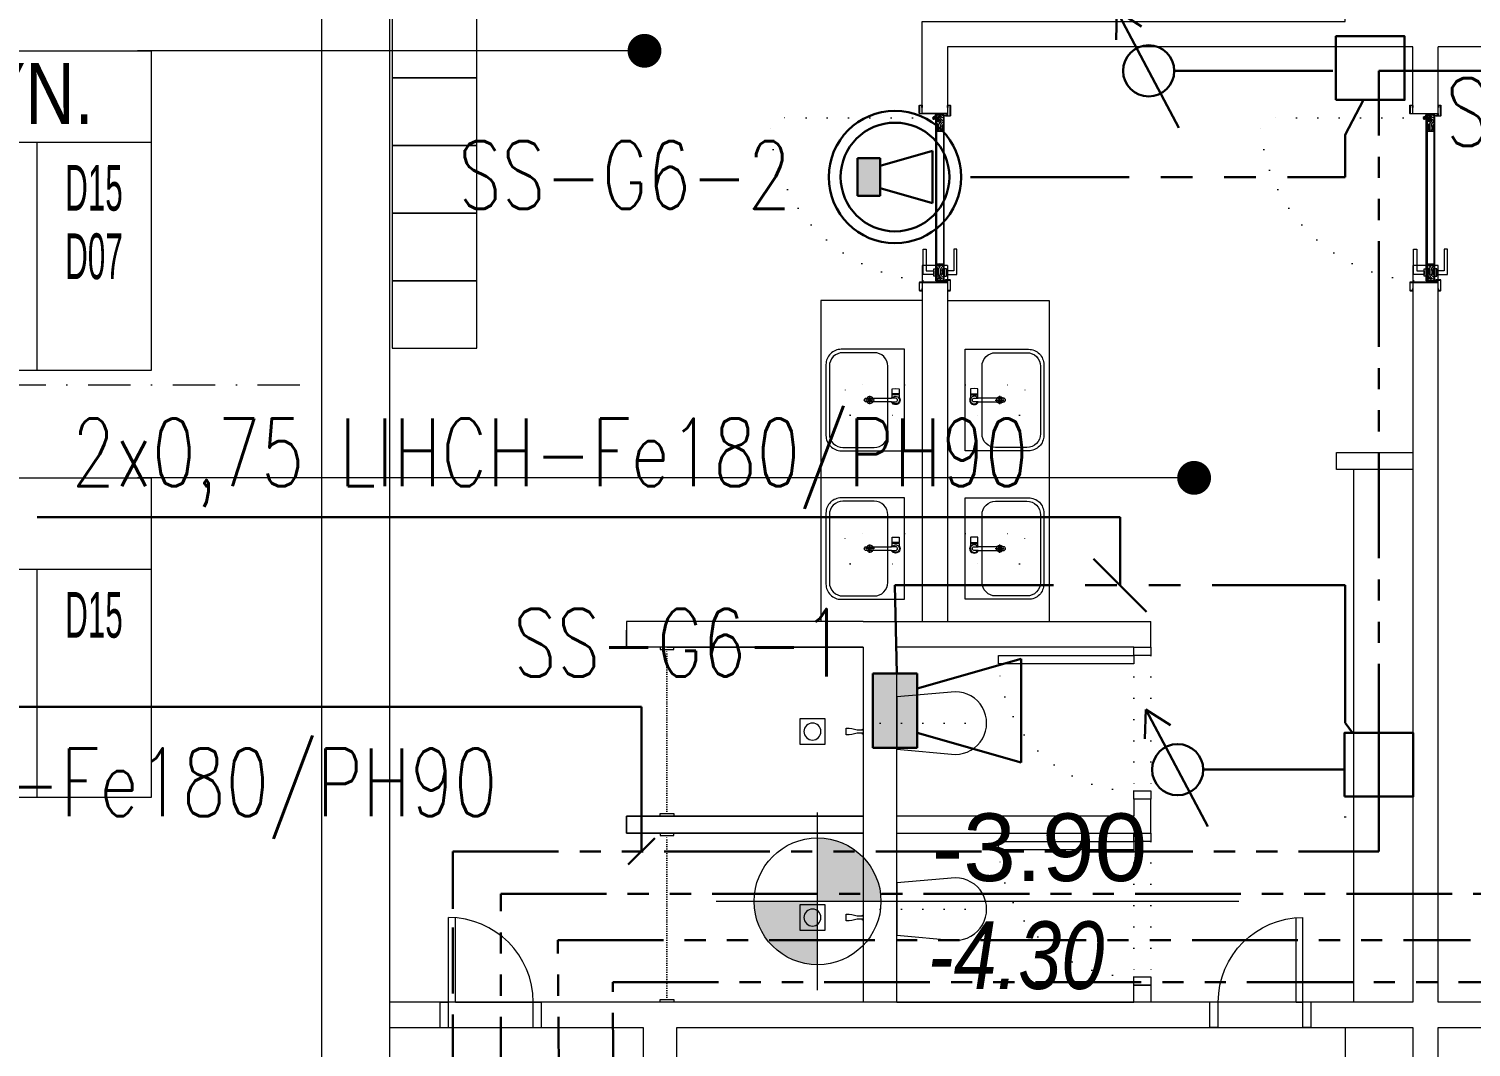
# Model space of a CAD drawing. Header units: metres. Extents: x -13545 to 152404, y -11890 to 28436.
# Drawn here: x 83969 to 84822, y 6838 to 7441 of the extents above; entities that cross this region are included whole.
import ezdxf
from ezdxf.enums import TextEntityAlignment as Align

# ---------------------------------------------------------------- set-up
doc = ezdxf.new("R2010")
doc.units = ezdxf.units.M
doc.header["$LTSCALE"] = 100
doc.header["$MEASUREMENT"] = 0
for name, pattern in [('DASHDOT2', [0.5, 0.25, -0.125, 0, -0.125]), ('DOT2', [0.125, 0, -0.125]), ('HIDDEN', [0.375, 0.25, -0.125]), ('PHANTOM2', [1.25, 0.625, -0.125, 0.125, -0.125, 0.125, -0.125])]:
    doc.linetypes.add(name, pattern=pattern)
doc.layers.get('0').update_dxf_attribs({"color": 9, "lineweight": 9})
for name, color, linetype, lineweight in [('00', 9, 'Continuous', 9), ('01', 9, 'Continuous', 9), ('05', 9, 'Continuous', 9), ('05V', 9, 'Continuous', 9), ('06C @ 1', 9, 'Continuous', 9), ('06D', 9, 'Continuous', 9), ('07K', 8, 'Continuous', 9), ('09', 9, 'Continuous', 9), ('10', 9, 'Continuous', 9), ('11', 9, 'Continuous', 9), ('12', 9, 'Continuous', 9), ('20', 9, 'DOT2', 9), ('21', 9, 'Continuous', 9), ('21_mahal200', 9, 'Continuous', 9), ('24', 9, 'DASHDOT2', 9), ('E-3W ACİL ANONS İÇİN HOPARLÖR (GÖMME) (YANGINA DAYANIKLI)', 7, 'Continuous', 30), ('E-6W ACİL ANONS İÇİN HOPARLÖR (SIVAÜSTÜ) (YANGINA DAYANIKLI)', 7, 'Continuous', 30), ('E-KABLO', 7, 'Continuous', 30), ('E-SES AYAR ANAHTARI', 7, 'Continuous', 30), ('E-YANGIN', 7, 'Continuous', 30), ('E-YAZI', 7, 'Continuous', 30)]:
    doc.layers.add(name, color=color, linetype=linetype, lineweight=lineweight)
doc.styles.add('Arial', font='arial.ttf', dxfattribs={"height": 2.5})
doc.styles.add('ILGAZ', font='txttw.shx')
doc.styles.add('MuuM_TEXT-ITALIC', font='ARIALNI.TTF')
doc.styles.add('MuuM_TEXT-STANDART', font='ARIALN.TTF')
doc.dimstyles.new('MuuM_DIM200', dxfattribs={"dimscale": 20, "dimtxt": 2, "dimasz": 1, "dimexe": 1, "dimexo": 1, "dimgap": 1, "dimtad": 1, "dimdec": 1, "dimrnd": 0.5, "dimdsep": 46, "dimtxsty": 'MuuM_TEXT-STANDART', "dimblk": 'ARCHTICK', "dimcen": 0, "dimdle": 0.15, "dimclrd": 256, "dimclre": 256, "dimclrt": 256, "dimadec": 0, "dimazin": 0, "dimtfac": 5, "dimtdec": 1, "dimtix": 1, "dimtmove": 2, "dimatfit": 3, "dimldrblk": 'DOT', "dimfxl": 3, "dimfxlon": 1, "dimtolj": 1, "dimlwd": -1, "dimlwe": -1, "dimarcsym": 0})

# ---------------------------------------------------------------- blocks, each defined once
blk = doc.blocks.new('100_SES AYAR ANAHTARI')
at = {"layer": 'E-SES AYAR ANAHTARI', "color": 4}
for p, q in [((1.776, 3.255), (-1.686, 1.426)), ((1.776, 3.255), (0.915, 3.283)), ((1.776, 3.255), (1.312, 2.529)), ((0, 0), (0, 1.561))]:
    blk.add_line(p, q, dxfattribs=at)
blk.add_circle((0, 2.317), 0.756, dxfattribs=at)
blk = doc.blocks.new('100_6W ACİL ANONS İÇİN HOPARLÖR (SIVAÜSTÜ) (YANGINA DAYANIKLI)')
at = {"layer": 'E-6W ACİL ANONS İÇİN HOPARLÖR (SIVAÜSTÜ) (YANGINA DAYANIKLI)'}
blk.add_hatch(color=4, dxfattribs=at).paths.add_polyline_path([(0, 1.097), (1.317, 1.097), (1.317, -1.097), (0, -1.097)])
at = {"layer": 'E-6W ACİL ANONS İÇİN HOPARLÖR (SIVAÜSTÜ) (YANGINA DAYANIKLI)', "color": 4}
for p, q in [((1.317, 0.658), (4.389, 1.536)), ((4.389, -1.536), (4.389, 1.536)), ((0, -1.097), (0, 1.097)), ((0, 1.097), (1.317, 1.097)), ((1.317, 1.097), (1.317, -1.097)), ((1.317, -0.658), (4.389, -1.536)), ((1.317, -1.097), (0, -1.097))]:
    blk.add_line(p, q, dxfattribs=at)
blk = doc.blocks.new('100_3W ACİL ANONS İÇİN HOPARLÖR (GÖMME) (YANGINA DAYANIKLI)')
at = {"layer": 'E-3W ACİL ANONS İÇİN HOPARLÖR (GÖMME) (YANGINA DAYANIKLI)', "color": 4}
for p, q in [((-1.58, -0.79), (-1.58, 0.79)), ((-1.58, 0.79), (-0.632, 0.79)), ((-0.632, 0.474), (1.58, 1.106)), ((-0.632, 0.79), (-0.632, -0.79)), ((1.58, -1.106), (1.58, 1.106)), ((-0.632, -0.474), (1.58, -1.106)), ((-0.632, -0.79), (-1.58, -0.79))]:
    blk.add_line(p, q, dxfattribs=at)
at = {"layer": 'E-3W ACİL ANONS İÇİN HOPARLÖR (GÖMME) (YANGINA DAYANIKLI)', "color": 3}
for radius in [2.796, 2.296]:
    blk.add_circle((0, 0), radius, dxfattribs=at)
at = {"layer": 'E-3W ACİL ANONS İÇİN HOPARLÖR (GÖMME) (YANGINA DAYANIKLI)', "color": 4}
blk.add_solid([(-1.58, 0.79), (-0.632, 0.79), (-1.58, -0.79), (-0.632, -0.79)], dxfattribs=at)
blk = doc.blocks.new('p-akslar_yeni')
at = {"layer": '24'}
blk.add_lwpolyline([(-2190, -1345), (6415, -1345)], dxfattribs=at)
blk = doc.blocks.new('1.Bod.Ara.Sitatik Elk')
at = {"layer": '01'}
blk.add_lwpolyline([(1694.99, -40), (60, -1150.28), (40, -1163.86), (40, -1188.24), (40, -1370), (40, -1370), (40, -1430), (40, -1430), (40, -1850), (470, -1850), (470, -1890), (40, -1890), (40, -2160), (470, -2160), (470, -2200), (40, -2200), (40, -2200), (40, -2200), (40, -2945), (0, -2945), (0, -1142.67), (1968.94, 194.38)], dxfattribs=at)
blk = doc.blocks.new('0_roomno2')
blk.add_lwpolyline([(19.375, -10.5), (0, -10.5), (0, 0), (19.375, 0)], close=True)
for points in [[(0, -3), (19.375, -3)], [(8.125, -3), (8.125, -10.5)], [(11.875, -3), (11.875, -10.5)], [(15.625, -3), (15.625, -10.5)], [(0, -6.75), (8.125, -6.75)]]:
    blk.add_lwpolyline(points)
at = {"style": 'MuuM_TEXT-STANDART', "width": 0.6}
blk.add_text('H:', height=1.5, dxfattribs=at).set_placement((0.35, -8.608), align=Align.MIDDLE_LEFT)
at = {"style": 'Arial'}
blk.add_attdef('ODANO', (0, 1.17), '', height=2, dxfattribs=at)
blk.add_attdef('MEKANADI', text='', height=2, dxfattribs=at).set_placement((0.35, -3), align=Align.BOTTOM_LEFT)
at = {"style": 'MuuM_TEXT-STANDART', "width": 0.6}
for tag, p in [('YER01', (10, -4.5)), ('TAVAN01', (13.75, -4.5)), ('DUVAR01', (17.5, -4.5)), ('YER02', (10, -6.75)), ('TAVAN02', (13.75, -6.75)), ('DUVAR02', (17.5, -6.75)), ('YER03', (10, -9)), ('TAVAN03', (13.75, -9)), ('DUVAR03', (17.5, -9))]:
    blk.add_attdef(tag, text='', height=1.5, dxfattribs=at).set_placement(p, align=Align.MIDDLE_CENTER)
for tag, p in [('M2', (0.35, -4.875)), ('TEMIZTAVANYUKSEKLIGI', (1.8, -8.608))]:
    blk.add_attdef(tag, text='', height=1.5, dxfattribs=at).set_placement(p, align=Align.MIDDLE_LEFT)
blk = doc.blocks.new('_ArchTick')
at = {"color": 0, "linetype": 'ByBlock', "const_width": 0.15}
blk.add_lwpolyline([(-0.5, -0.5), (0.5, 0.5)], dxfattribs=at)
blk = doc.blocks.new('_Dot')
at = {"color": 0, "linetype": 'ByBlock', "lineweight": -2}
blk.add_line((-0.5, 0), (-1, 0), dxfattribs=at)
at = {"color": 0, "linetype": 'ByBlock', "const_width": 0.5}
blk.add_lwpolyline([(-0.25, 0, 1), (0.25, 0, 1)], format="xyb", close=True, dxfattribs=at)
blk = doc.blocks.new('0_elevationtarget-p-bk')
h = blk.add_hatch(color=250)
h.paths.add_polyline_path([(1.875, 0, 0.414214), (0, 1.875), (0, 0)])
h.paths.add_polyline_path([(0, 0), (-1.875, 0, 0.414214), (0, -1.875)])
blk.add_line((0, -2.625), (0, 2.625))
blk.add_lwpolyline([(12.453, 0), (-3, 0)])
blk.add_circle((0, 0), 1.875)
at = {"style": 'Arial'}
blk.add_attdef('BITMISKOT', text='', height=2, dxfattribs=at).set_placement((4.5, 0), align=Align.BOTTOM_LEFT)
at = {"style": 'MuuM_TEXT-ITALIC'}
blk.add_attdef('FINISHINGFLOORLEVEL', text='', height=2, dxfattribs=at).set_placement((4.5, -0.592), align=Align.TOP_LEFT)
blk = doc.blocks.new('p-kapı kolu')
for points in [[(2.2, 0), (2.2, -1.25), (-2.2, -1.25), (-2.2, 0), (2.2, 0)], [(1.225, -1.25), (1.225, -7.5), (-13.775, -7.5), (-13.775, -5.625), (-1.025, -5.625), (-1.025, -5.625), (-1.025, -1.25), (1.225, -1.25)]]:
    blk.add_lwpolyline(points)
blk = doc.blocks.new('K-AH-01')
at = {"layer": '09'}
h = blk.add_hatch(dxfattribs=at)
h.set_pattern_fill('LOGEND', color=256, scale=10, style=0)
h.set_pattern_definition([(7e-15, (-3944.073, -2726.897), (10, 10), [3, -7]), (7e-15, (-3944.073, -2726.397), (10, 10), [3, -7]), (7e-15, (-3943.573, -2725.397), (10, 10), [2, -8]), (7e-15, (-3943.073, -2724.397), (10, 10), [1.5, -8.5]), (7e-15, (-3943.073, -2723.397), (10, 10), [1, -9]), (7e-15, (-3945.573, -2722.397), (10, 10), [0.5, -2.5, 0.5, -6.5]), (7e-15, (-3944.073, -2721.897), (10, 10), [0.5, -4, 1.5, -4]), (7e-15, (-3942.073, -2721.397), (10, 10), [0.5, -0.5, 0.5, -8.5]), (7e-15, (-3942.573, -2720.897), (10, 10), [0.5, -9.5]), (7e-15, (-3943.073, -2719.897), (10, 10), [1.5, -8.5]), (7e-15, (-3943.073, -2718.897), (10, 10), [2, -8]), (7e-15, (-3943.573, -2717.897), (10, 10), [2.5, -3, 0.5, -4]), (90, (-3947.573, -2723.897), (-10, 10), [0.5, -1, 2.5, -6]), (90, (-3947.073, -2722.897), (-10, 10), [0.5, -0.5, 1.5, -7.5]), (90, (-3946.573, -2718.897), (-10, 10), [1, -9]), (90, (-3946.073, -2722.897), (-10, 10), [2, -3, 0.5, -4.5]), (90, (-3945.573, -2717.397), (-10, 10), [0.5, -9.5]), (90, (-3945.073, -2722.397), (-10, 10), [1.5, -8.5]), (90, (-3944.073, -2721.897), (-10, 10), [1, -9]), (90, (-3943.073, -2721.897), (-10, 10), [0.5, -1.5, 1.5, -6.5]), (90, (-3942.573, -2721.397), (-10, 10), [0.5, -9.5]), (90, (-3942.073, -2723.397), (-10, 10), [1.4, -8.6]), (90, (-3941.573, -2725.397), (-10, 10), [1, -9]), (90, (-3940.573, -2721.397), (-10, 10), [0.5, -9.5]), (90, (-3939.573, -2721.897), (-10, 10), [1.5, -8.5]), (90, (-3938.573, -2721.897), (-10, 10), [1.5, -8.5]), (45, (-3940.073, -2725.8966), (1e-15, 10), [0.7071, -0.7071, 0.7071, -12.020836]), (45, (-3942.073, -2723.3966), (1e-15, 10), [1.4142, -12.727936]), (45, (-3946.073, -2718.3966), (1e-15, 10), [1.4142, -12.727936]), (45, (-3944.073, -2720.8966), (1e-15, 10), [1.4142, -12.727936]), (45, (-3943.573, -2722.8966), (1e-15, 10), [1.4142, -12.727936]), (45, (-3940.573, -2724.8966), (1e-15, 10), [1.4142, -12.727936]), (45, (-3941.573, -2724.3966), (1e-15, 10), [2.12132, -12.020816]), (45, (-3944.573, -2719.8966), (1e-15, 10), [0.7071, -13.435036]), (45, (-3945.073, -2718.8966), (1e-15, 10), [0.7071, -13.435036]), (45, (-3941.073, -2718.8966), (1e-15, 10), [0.7071, -13.435036]), (45, (-3945.073, -2723.8966), (1e-15, 10), [0.7071, -13.435036]), (45, (-3939.573, -2720.3966), (1e-15, 10), [0.7071, -13.435036]), (45, (-3943.073, -2721.3966), (1e-15, 10), [0.7071, -13.435036]), (45, (-3942.073, -2720.3966), (1e-15, 10), [0.7071, -13.435036]), (135, (-3942.573, -2722.3966), (-10, 1e-15), [0.7071, -0.7071, 2.12132, -10.606616]), (135, (-3941.073, -2722.3966), (-10, 1e-15), [0.7071, -13.435036]), (135, (-3941.073, -2725.8966), (-10, 1e-15), [0.7071, -13.435036]), (135, (-3943.073, -2723.3966), (-10, 1e-15), [0.7071, -13.435036]), (135, (-3941.573, -2721.3966), (-10, 1e-15), [0.7071, -13.435036]), (135, (-3944.073, -2723.8966), (-10, 1e-15), [0.7071, -13.435036]), (135, (-3940.073, -2723.8966), (-10, 1e-15), [0.7071, -13.435036]), (135, (-3947.073, -2726.8966), (-10, 1e-15), [0.7071, -13.435036]), (135, (-3946.573, -2726.3966), (-10, 1e-15), [1.4142, -12.727936]), (135, (-3946.073, -2725.8966), (-10, 1e-15), [1.4142, -12.727936]), (135, (-3945.073, -2725.8966), (-10, 1e-15), [1.4142, -12.727936]), (135, (-3944.573, -2724.8966), (-10, 1e-15), [1.4142, -12.727936]), (135, (-3940.573, -2720.8966), (-10, 1e-15), [1.4142, -12.727936]), (135, (-3938.573, -2725.8966), (-10, 1e-15), [1.4142, -12.727936]), (135, (-3938.073, -2717.8966), (-10, 1e-15), [1.4142, -12.727936]), (135, (-3938.073, -2718.8966), (-10, 1e-15), [1.4142, -12.727936]), (135, (-3939.073, -2719.3966), (-10, 1e-15), [1.4142, -12.727936]), (135, (-3946.073, -2719.3966), (-10, 1e-15), [2.12132, -12.020816]), (135, (-3939.573, -2720.3966), (-10, 1e-15), [2.12132, -12.020816]), (26.56505, (-3945.0727, -2717.3966), (10, 4e-09), [1.118, -21.24268]), (26.56505, (-3945.0727, -2722.3966), (10, 4e-09), [1.118, -21.24268]), (26.56505, (-3944.0727, -2719.3966), (10, 4e-09), [1.118, -21.24268]), (26.56505, (-3941.0727, -2726.3966), (10, 4e-09), [1.118, -21.24268]), (26.56505, (-3941.5727, -2725.3966), (10, 4e-09), [1.118, -21.24268]), (26.56505, (-3944.5727, -2723.3966), (10, 4e-09), [1.118, -21.24268]), (26.56505, (-3944.5727, -2718.3966), (10, 4e-09), [1.118, -21.24268]), (26.56505, (-3941.5727, -2721.3966), (10, 4e-09), [2.236, -20.12468]), (63.43495, (-3941.5727, -2719.8966), (5e-10, 10), [1.118, -21.24268]), (63.43495, (-3940.0727, -2722.8966), (5e-10, 10), [1.118, -21.24268]), (63.43495, (-3945.0727, -2720.8966), (5e-10, 10), [1.118, -21.24268]), (63.43495, (-3947.0727, -2720.3966), (5e-10, 10), [1.118, -21.24268]), (63.43495, (-3941.0727, -2722.3966), (5e-10, 10), [1.118, -21.24268]), (63.43495, (-3942.0727, -2722.3966), (5e-10, 10), [1.118, -21.24268]), (63.43495, (-3946.0727, -2720.8966), (5e-10, 10), [2.236, -20.12468]), (63.43495, (-3938.5727, -2724.3966), (5e-10, 10), [2.236, -20.12468]), (63.43495, (-3939.5727, -2723.8966), (5e-10, 10), [2.236, -20.12468]), (116.56505, (-3947.5727, -2725.3966), (-4e-09, 10), [1.118, -21.24268]), (116.56505, (-3947.5727, -2719.8966), (-4e-09, 10), [1.118, -21.24268]), (116.56505, (-3945.5727, -2726.8966), (-4e-09, 10), [1.118, -21.24268]), (116.56505, (-3946.5727, -2717.8966), (-4e-09, 10), [1.118, -21.24268]), (116.56505, (-3945.5727, -2723.8966), (-4e-09, 10), [1.118, -21.24268]), (116.56505, (-3943.5727, -2722.8966), (-4e-09, 10), [1.118, -21.24268]), (116.56505, (-3942.5727, -2720.8966), (-4e-09, 10), [1.118, -21.24268]), (116.56505, (-3947.0727, -2724.8966), (3.2e-06, 10.0000016), [1.118, -21.24268]), (116.56505, (-3944.5727, -2723.3966), (-4e-09, 10), [1.118, -21.24268]), (116.56505, (-3941.5727, -2724.3966), (-4e-09, 10), [1.118, -21.24268]), (116.56505, (-3940.5727, -2723.3966), (-4e-09, 10), [1.118, -21.24268]), (116.56505, (-3938.5727, -2720.3966), (-4e-09, 10), [1.118, -21.24268]), (116.56505, (-3946.0727, -2717.3966), (-4e-09, 10), [1.118, -21.24268]), (116.56505, (-3947.5727, -2717.8966), (-4e-09, 10), [2.236, -20.12468]), (116.56505, (-3946.0727, -2724.8966), (-4e-09, 10), [2.236, -20.12468]), (153.43495, (-3947.5727, -2726.3966), (-10, 5e-10), [1.118, -21.24268]), (153.43495, (-3939.0727, -2726.8966), (-10, 5e-10), [1.118, -21.24268]), (153.43495, (-3939.5727, -2721.8966), (-10, 5e-10), [1.118, -21.24268]), (153.43495, (-3943.5727, -2725.3966), (-10, 5e-10), [1.118, -21.24268]), (153.43495, (-3944.0727, -2726.3966), (-10, 5e-10), [1.118, -21.24268]), (153.43495, (-3943.0727, -2724.3966), (-10, 5e-10), [1.118, -21.24268]), (153.43495, (-3940.0727, -2718.3966), (-10, 5e-10), [1.118, -21.24268]), (153.43495, (-3939.0727, -2717.8966), (-10, 5e-10), [2.236, -20.12468])])
h.paths.add_polyline_path([(10.77, 6.46), (10.77, 2.46), (0.77, 2.46), (0.77, 6.46)])
h = blk.add_hatch(dxfattribs=at)
h.set_pattern_fill('LOGEND', color=256, scale=10, style=0)
h.set_pattern_definition([(7e-15, (-3938.781, -2726.897), (10, 10), [3, -7]), (7e-15, (-3938.781, -2726.397), (10, 10), [3, -7]), (7e-15, (-3938.281, -2725.397), (10, 10), [2, -8]), (7e-15, (-3937.781, -2724.397), (10, 10), [1.5, -8.5]), (7e-15, (-3937.781, -2723.397), (10, 10), [1, -9]), (7e-15, (-3940.281, -2722.397), (10, 10), [0.5, -2.5, 0.5, -6.5]), (7e-15, (-3938.781, -2721.897), (10, 10), [0.5, -4, 1.5, -4]), (7e-15, (-3936.781, -2721.397), (10, 10), [0.5, -0.5, 0.5, -8.5]), (7e-15, (-3937.281, -2720.897), (10, 10), [0.5, -9.5]), (7e-15, (-3937.781, -2719.897), (10, 10), [1.5, -8.5]), (7e-15, (-3937.781, -2718.897), (10, 10), [2, -8]), (7e-15, (-3938.281, -2717.897), (10, 10), [2.5, -3, 0.5, -4]), (90, (-3942.281, -2723.897), (-10, 10), [0.5, -1, 2.5, -6]), (90, (-3941.781, -2722.897), (-10, 10), [0.5, -0.5, 1.5, -7.5]), (90, (-3941.281, -2718.897), (-10, 10), [1, -9]), (90, (-3940.781, -2722.897), (-10, 10), [2, -3, 0.5, -4.5]), (90, (-3940.281, -2717.397), (-10, 10), [0.5, -9.5]), (90, (-3939.781, -2722.397), (-10, 10), [1.5, -8.5]), (90, (-3938.781, -2721.897), (-10, 10), [1, -9]), (90, (-3937.781, -2721.897), (-10, 10), [0.5, -1.5, 1.5, -6.5]), (90, (-3937.281, -2721.397), (-10, 10), [0.5, -9.5]), (90, (-3936.781, -2723.397), (-10, 10), [1.4, -8.6]), (90, (-3936.281, -2725.397), (-10, 10), [1, -9]), (90, (-3935.281, -2721.397), (-10, 10), [0.5, -9.5]), (90, (-3934.281, -2721.897), (-10, 10), [1.5, -8.5]), (90, (-3933.281, -2721.897), (-10, 10), [1.5, -8.5]), (45, (-3934.781, -2725.8966), (1e-15, 10), [0.7071, -0.7071, 0.7071, -12.020836]), (45, (-3936.781, -2723.3966), (1e-15, 10), [1.4142, -12.727936]), (45, (-3940.781, -2718.3966), (1e-15, 10), [1.4142, -12.727936]), (45, (-3938.781, -2720.8966), (1e-15, 10), [1.4142, -12.727936]), (45, (-3938.281, -2722.8966), (1e-15, 10), [1.4142, -12.727936]), (45, (-3935.281, -2724.8966), (1e-15, 10), [1.4142, -12.727936]), (45, (-3936.281, -2724.3966), (1e-15, 10), [2.12132, -12.020816]), (45, (-3939.281, -2719.8966), (1e-15, 10), [0.7071, -13.435036]), (45, (-3939.781, -2718.8966), (1e-15, 10), [0.7071, -13.435036]), (45, (-3935.781, -2718.8966), (1e-15, 10), [0.7071, -13.435036]), (45, (-3939.781, -2723.8966), (1e-15, 10), [0.7071, -13.435036]), (45, (-3934.281, -2720.3966), (1e-15, 10), [0.7071, -13.435036]), (45, (-3937.781, -2721.3966), (1e-15, 10), [0.7071, -13.435036]), (45, (-3936.781, -2720.3966), (1e-15, 10), [0.7071, -13.435036]), (135, (-3937.281, -2722.3966), (-10, 1e-15), [0.7071, -0.7071, 2.12132, -10.606616]), (135, (-3935.781, -2722.3966), (-10, 1e-15), [0.7071, -13.435036]), (135, (-3935.781, -2725.8966), (-10, 1e-15), [0.7071, -13.435036]), (135, (-3937.781, -2723.3966), (-10, 1e-15), [0.7071, -13.435036]), (135, (-3936.281, -2721.3966), (-10, 1e-15), [0.7071, -13.435036]), (135, (-3938.781, -2723.8966), (-10, 1e-15), [0.7071, -13.435036]), (135, (-3934.781, -2723.8966), (-10, 1e-15), [0.7071, -13.435036]), (135, (-3941.781, -2726.8966), (-10, 1e-15), [0.7071, -13.435036]), (135, (-3941.281, -2726.3966), (-10, 1e-15), [1.4142, -12.727936]), (135, (-3940.781, -2725.8966), (-10, 1e-15), [1.4142, -12.727936]), (135, (-3939.781, -2725.8966), (-10, 1e-15), [1.4142, -12.727936]), (135, (-3939.281, -2724.8966), (-10, 1e-15), [1.4142, -12.727936]), (135, (-3935.281, -2720.8966), (-10, 1e-15), [1.4142, -12.727936]), (135, (-3933.281, -2725.8966), (-10, 1e-15), [1.4142, -12.727936]), (135, (-3932.781, -2717.8966), (-10, 1e-15), [1.4142, -12.727936]), (135, (-3932.781, -2718.8966), (-10, 1e-15), [1.4142, -12.727936]), (135, (-3933.781, -2719.3966), (-10, 1e-15), [1.4142, -12.727936]), (135, (-3940.781, -2719.3966), (-10, 1e-15), [2.12132, -12.020816]), (135, (-3934.281, -2720.3966), (-10, 1e-15), [2.12132, -12.020816]), (26.56505, (-3939.7813, -2717.3966), (10, 4e-09), [1.118, -21.24268]), (26.56505, (-3939.7813, -2722.3966), (10, 4e-09), [1.118, -21.24268]), (26.56505, (-3938.7813, -2719.3966), (10, 4e-09), [1.118, -21.24268]), (26.56505, (-3935.7813, -2726.3966), (10, 4e-09), [1.118, -21.24268]), (26.56505, (-3936.2813, -2725.3966), (10, 4e-09), [1.118, -21.24268]), (26.56505, (-3939.2813, -2723.3966), (10, 4e-09), [1.118, -21.24268]), (26.56505, (-3939.2813, -2718.3966), (10, 4e-09), [1.118, -21.24268]), (26.56505, (-3936.2813, -2721.3966), (10, 4e-09), [2.236, -20.12468]), (63.43495, (-3936.2813, -2719.8966), (5e-10, 10), [1.118, -21.24268]), (63.43495, (-3934.7813, -2722.8966), (5e-10, 10), [1.118, -21.24268]), (63.43495, (-3939.7813, -2720.8966), (5e-10, 10), [1.118, -21.24268]), (63.43495, (-3941.7813, -2720.3966), (5e-10, 10), [1.118, -21.24268]), (63.43495, (-3935.7813, -2722.3966), (5e-10, 10), [1.118, -21.24268]), (63.43495, (-3936.7813, -2722.3966), (5e-10, 10), [1.118, -21.24268]), (63.43495, (-3940.7813, -2720.8966), (5e-10, 10), [2.236, -20.12468]), (63.43495, (-3933.2813, -2724.3966), (5e-10, 10), [2.236, -20.12468]), (63.43495, (-3934.2813, -2723.8966), (5e-10, 10), [2.236, -20.12468]), (116.56505, (-3942.2813, -2725.3966), (-4e-09, 10), [1.118, -21.24268]), (116.56505, (-3942.2813, -2719.8966), (-4e-09, 10), [1.118, -21.24268]), (116.56505, (-3940.2813, -2726.8966), (-4e-09, 10), [1.118, -21.24268]), (116.56505, (-3941.2813, -2717.8966), (-4e-09, 10), [1.118, -21.24268]), (116.56505, (-3940.2813, -2723.8966), (-4e-09, 10), [1.118, -21.24268]), (116.56505, (-3938.2813, -2722.8966), (-4e-09, 10), [1.118, -21.24268]), (116.56505, (-3937.2813, -2720.8966), (-4e-09, 10), [1.118, -21.24268]), (116.56505, (-3941.7813, -2724.8966), (3.2e-06, 10.0000016), [1.118, -21.24268]), (116.56505, (-3939.2813, -2723.3966), (-4e-09, 10), [1.118, -21.24268]), (116.56505, (-3936.2813, -2724.3966), (-4e-09, 10), [1.118, -21.24268]), (116.56505, (-3935.2813, -2723.3966), (-4e-09, 10), [1.118, -21.24268]), (116.56505, (-3933.2813, -2720.3966), (-4e-09, 10), [1.118, -21.24268]), (116.56505, (-3940.7813, -2717.3966), (-4e-09, 10), [1.118, -21.24268]), (116.56505, (-3942.2813, -2717.8966), (-4e-09, 10), [2.236, -20.12468]), (116.56505, (-3940.7813, -2724.8966), (-4e-09, 10), [2.236, -20.12468]), (153.43495, (-3942.2813, -2726.3966), (-10, 5e-10), [1.118, -21.24268]), (153.43495, (-3933.7813, -2726.8966), (-10, 5e-10), [1.118, -21.24268]), (153.43495, (-3934.2813, -2721.8966), (-10, 5e-10), [1.118, -21.24268]), (153.43495, (-3938.2813, -2725.3966), (-10, 5e-10), [1.118, -21.24268]), (153.43495, (-3938.7813, -2726.3966), (-10, 5e-10), [1.118, -21.24268]), (153.43495, (-3937.7813, -2724.3966), (-10, 5e-10), [1.118, -21.24268]), (153.43495, (-3934.7813, -2718.3966), (-10, 5e-10), [1.118, -21.24268]), (153.43495, (-3933.7813, -2717.8966), (-10, 5e-10), [2.236, -20.12468])])
h.paths.add_polyline_path([(89.06, 2.47), (89.06, 6.46), (99.06, 6.47), (99.06, 2.47)])
at = {"layer": '10'}
for points in [[(-0.44, -1.7), (1.3, -1.7, 0.414214), (1.6, -1.4), (1.6, 1.1, 0.414214), (1.3, 1.4, 0.414214), (1, 1.1), (1, 0.2), (0.2, 0.2), (0.2, 16.4, 0.414214), (-0.1, 16.7), (-4.6, 16.7, 0.414214), (-4.9, 16.4), (-4.9, 15.3, 0.414214), (-4.6, 15), (-3.5, 15), (-3.5, 15.2), (-4.6, 15.2, -0.414214), (-4.7, 15.3), (-4.7, 16.4, -0.414214), (-4.6, 16.5), (-0.2, 16.5), (-0.1, 16.5, -0.414214), (0, 16.4), (0, 0), (1.2, 0), (1.2, 1.1, -0.414214), (1.3, 1.2, -0.414214), (1.4, 1.1), (1.4, -1.4, -0.414214), (1.3, -1.5), (-0.44, -1.5), (-4.6, -1.5, -0.414214), (-4.7, -1.4), (-4.7, -0.3, -0.414214), (-4.6, -0.2), (-3.5, -0.2), (-3.5, 0), (-4.6, 0, 0.414214), (-4.9, -0.3), (-4.9, -1.4, 0.414214), (-4.6, -1.7)], [(2.15, 7.6), (0.77, 6.96), (0.77, 4.09), (0.57, 4.09), (0.57, 7.09), (2.04, 7.77, -14.796002)], [(100.44, -1.7), (98.7, -1.7, -0.414214), (98.4, -1.4), (98.4, 1.1, -0.414214), (98.7, 1.4, -0.414214), (99, 1.1), (99, 0.2), (99.8, 0.2), (99.8, 16.4, -0.414214), (100.1, 16.7), (104.6, 16.7, -0.414214), (104.9, 16.4), (104.9, 15.3, -0.414214), (104.6, 15), (103.5, 15), (103.5, 15.2), (104.6, 15.2, 0.414214), (104.7, 15.3), (104.7, 16.4, 0.414214), (104.6, 16.5), (100.2, 16.5), (100.1, 16.5, 0.414214), (100, 16.4), (100, 0), (98.8, 0), (98.8, 1.1, 0.414214), (98.7, 1.2, 0.414214), (98.6, 1.1), (98.6, -1.4, 0.414214), (98.7, -1.5), (100.44, -1.5), (104.6, -1.5, 0.414214), (104.7, -1.4), (104.7, -0.3, 0.414214), (104.6, -0.2), (103.5, -0.2), (103.5, 0), (104.6, 0, -0.414214), (104.9, -0.3), (104.9, -1.4, -0.414214), (104.6, -1.7)]]:
    blk.add_lwpolyline(points, format="xyb", close=True, dxfattribs=at)
blk.add_circle((2.72, 8.09), 0.55, dxfattribs=at)
at = {"layer": '12'}
for points in [[(0.77, 6.46), (99.06, 6.47), (99.06, 6.97), (0.77, 6.96)], [(0.77, 2.46), (10.77, 2.46), (10.77, 6.46), (0.77, 6.46)], [(0.77, 2.46), (99.06, 2.46), (99.06, 1.96), (0.77, 1.96)], [(89.06, 2.46), (99.06, 2.46), (99.06, 6.47), (89.06, 6.47)]]:
    blk.add_lwpolyline(points, close=True, dxfattribs=at)
at = {"layer": '20'}
blk.add_lwpolyline([(2.72, 8.09), (2.72, 105.23)], dxfattribs=at)
at = {"layer": '20', "linetype": 'HIDDEN'}
for points in [[(1.97, 6.89), (1.97, 5.39), (3.47, 5.39), (3.47, 6.89)], [(2.17, 7.58), (2.17, 5.59), (3.27, 5.59), (3.27, 7.58)]]:
    blk.add_lwpolyline(points, dxfattribs=at)
at = {"layer": '20'}
blk.add_arc((0.77, 6.96), 98.29, 357.08416, 88.86324, dxfattribs=at)
at = {"layer": '06C @ 1', "xscale": -1, "rotation": 180}
blk.add_blockref('p-kapı kolu', (94.06, 6.97), dxfattribs=at)
at = {"layer": '06C @ 1'}
blk.add_blockref('p-kapı kolu', (94.06, 1.96), dxfattribs=at)
blk = doc.blocks.new('p-kapı-ah-90')
at = {"linetype": 'DOT2'}
for p, q in [((5, 10), (85, 10)), ((5, 0), (85, 0))]:
    blk.add_line(p, q, dxfattribs=at)
for points in [[(10, 10), (10, 90), (5, 90), (5, 10)], [(0, 0), (5, 0), (5, 10), (0, 10)], [(85, 0), (90, 0), (90, 10), (85, 10)]]:
    blk.add_lwpolyline(points, close=True)
blk.add_lwpolyline([(5, 10), (5, 90, -0.414214), (85, 10, -0.433892)], format="xyb", dxfattribs=at)
blk = doc.blocks.new('p-duş kabini')
for points in [[(-485, 1200), (-485, 1120), (-500, 1120), (-500, 1200)], [(485, 1200), (485, 1120), (500, 1120), (500, 1200)], [(75, 375), (75, 225), (-75, 225), (-75, 375)]]:
    blk.add_lwpolyline(points, close=True)
blk.add_lwpolyline([(-500, 1160), (-500, 0), (500, 0), (500, 1160)])
at = {"linetype": 'DOT2'}
blk.add_lwpolyline([(485, 1160), (-485, 1160)], dxfattribs=at)
blk.add_lwpolyline([(20, 100), (-20, 100, 0.069693), (-10, 35), (-10, 4), (-15, 4), (-15, 0), (15, 0), (15, 4), (10, 4), (10, 35, 0.069693), (20, 100)], format="xyb")
blk.add_circle((0, 300), 50)
blk = doc.blocks.new('p-klozet')
at = {"linetype": 'DOT2'}
blk.add_lwpolyline([(0, 10), (0, -60)], dxfattribs=at)
blk.add_lwpolyline([(-15.5, 0), (15.5, 0), (18.5, -34.47, -1.001588), (-18.5, -34.47)], format="xyb", close=True)
blk = doc.blocks.new('A$C6B6E2180')
for points in [[(-2.42, 0), (2.42, 0)], [(0, 2.66), (0, -2.66)]]:
    blk.add_lwpolyline(points)
for radius in [2, 1]:
    blk.add_circle((0, 0), radius)
blk = doc.blocks.new('p-batarya uno')
at = {"linetype": 'Continuous', "elevation": 5.3}
blk.add_lwpolyline([(1959.69, 13727.45), (1962.73, 13727.45), (1962.83, 13727.49), (1962.88, 13727.6), (1962.95, 13729.55), (1962.88, 13731.5), (1962.83, 13731.6), (1962.73, 13731.65), (1959.69, 13731.65), (1959.65, 13731.57), (1959.65, 13731.52), (1959.41, 13731.55), (1959.35, 13731.55), (1959.25, 13731.65), (1957.79, 13731.65), (1957.49, 13731.89), (1956.84, 13732.15), (1956.4, 13732.22), (1956.15, 13732.25), (1955.46, 13732.15), (1954.81, 13731.89), (1954.25, 13731.45), (1953.81, 13730.89), (1953.55, 13730.24), (1953.45, 13729.55), (1953.55, 13728.86), (1953.81, 13728.21), (1954.25, 13727.65), (1954.81, 13727.21), (1955.05, 13727.11), (1955.05, 13712.11), (1955.09, 13711.84), (1955.2, 13711.58), (1955.37, 13711.36), (1955.6, 13711.19), (1955.87, 13711.09), (1956.15, 13711.05), (1956.43, 13711.09), (1956.7, 13711.19), (1956.93, 13711.36), (1957.1, 13711.58), (1957.21, 13711.84), (1957.25, 13712.11), (1957.25, 13712.3), (1957.25, 13712.43), (1957.25, 13712.66), (1957.25, 13713.02), (1957.25, 13713.51), (1957.25, 13714.13), (1957.25, 13727.11), (1957.49, 13727.21), (1957.79, 13727.45), (1959.25, 13727.45), (1959.35, 13727.55), (1959.41, 13727.55), (1959.65, 13727.57), (1959.65, 13727.52), (1959.69, 13727.45)], close=True, dxfattribs=at)
at = {"linetype": 'Continuous'}
blk.add_lwpolyline([(1955.05, 13727.11), (1955.05, 13729.57), (1955.09, 13729.84), (1955.19, 13730.1), (1955.37, 13730.33), (1955.6, 13730.5), (1955.86, 13730.61), (1956.15, 13730.65), (1956.43, 13730.6), (1956.7, 13730.5), (1956.93, 13730.33), (1957.1, 13730.1), (1957.21, 13729.84), (1957.25, 13729.57), (1957.25, 13729.26), (1957.25, 13728.92), (1957.25, 13727.11)], dxfattribs=at)
for points, elevation in [([(1959.25, 13731.65), (1959.25, 13727.45)], 5.3), ([(1959.35, 13727.55), (1959.35, 13731.55)], 5.31), ([(1959.41, 13731.55), (1959.41, 13727.55)], 5.31), ([(1959.69, 13731.65), (1959.72, 13731.57), (1959.74, 13731.45), (1959.75, 13731.36), (1959.76, 13731.25), (1959.78, 13731.01), (1959.81, 13730.55), (1959.82, 13730.06), (1959.83, 13729.55), (1959.82, 13729.06), (1959.81, 13728.54), (1959.79, 13728.16), (1959.78, 13728.09), (1959.76, 13727.84), (1959.75, 13727.74), (1959.74, 13727.65), (1959.73, 13727.58), (1959.72, 13727.52), (1959.69, 13727.45)], 5.3)]:
    blk.add_lwpolyline(points, dxfattribs=dict(at, elevation=elevation))
blk.add_arc((1956.15, 13729.55), 2.25, 299.26757, 240.73242, dxfattribs=at)
blk = doc.blocks.new('shift lavabo plan-60cm')
at = {"ltscale": 2}
for points in [[(0, 0), (60, 0), (60, -37.5, -0.414214), (51, -46.5), (9, -46.5, -0.414214), (0, -37.5)], [(10, -10), (50, -10, -0.414214), (58, -18), (58, -36.5, -0.414214), (50, -44.5), (10, -44.5, -0.414214), (2, -36.5), (2, -18, -0.414214)]]:
    blk.add_lwpolyline(points, format="xyb", close=True, dxfattribs=at)
at = {"layer": '20', "linetype": 'DOT2', "ltscale": 2}
blk.add_lwpolyline([(21, 0), (39, 0), (39, -32.23, -0.414214), (36, -35.23), (24, -35.23, -0.414214), (21, -32.23)], format="xyb", close=True, dxfattribs=at)
blk.add_blockref('p-batarya uno', (-1926.15, -13734.9))
at = {"ltscale": 2}
blk.add_blockref('A$C6B6E2180', (30, -20.5), dxfattribs=at)
blk = doc.blocks.new('p-giyinme dolabı')
blk.add_lwpolyline([(40, -20), (40, 20), (-10, 20), (-10, -20)], close=True)
blk = doc.blocks.new('ttttttttttttt')
for points in [[(3983.49, -30733.6), (3983.49, -30748.6)], [(3988.49, -30733.6), (3983.49, -30733.6)], [(3988.49, -30733.6), (3988.49, -30748.6)], [(4043.49, -30733.6), (4038.49, -30733.6)], [(4038.49, -30733.6), (4038.49, -30748.6)], [(4043.49, -30733.6), (4043.49, -30748.6)], [(3988.49, -30748.6), (3983.49, -30748.6)], [(4034.49, -30748.6), (3988.49, -30748.6)], [(4034.49, -30748.6), (4034.49, -30798.6)], [(4034.49, -30748.6), (4038.49, -30748.6)], [(4043.49, -30748.6), (4038.49, -30748.6)], [(4038.49, -30748.6), (4038.49, -30798.6)]]:
    blk.add_lwpolyline(points)
blk.add_arc((4038.49, -30748.6), 50, 180, 270)
blk = doc.blocks.new('1.Bod.Ara.Mimari Elk')
at = {"layer": '00'}
for p, q in [((660, -1239.43), (660, -1200.04)), ((750, -1200.04), (660, -1200.04)), ((645, -1239.43), (660, -1239.43)), ((355, -1329.43), (355, -1540)), ((370, -1329.43), (370, -1540)), ((660, -1329.43), (645, -1329.43)), ((660, -1440), (660, -1425)), ((610, -1450), (610, -1765)), ((645, -1750), (645, -1765)), ((660, -1765), (660, -1750))]:
    blk.add_line(p, q, dxfattribs=at)
for points in [[(645, -1239.43), (645, -1200.04), (370, -1200.04), (370, -1239.43), (355, -1239.43), (355, -1185.04), (605, -1185.04), (605, -889.54)], [(660, -1850), (660, -1780), (860, -1780), (860, -1895), (875, -1895), (875, -1765), (660, -1765), (660, -1329.43), (645, -1329.43), (645, -1765), (40, -1765), (40, -1780), (190, -1780), (190, -1850), (210, -1850), (210, -1780), (645, -1780), (645, -1850)], [(370, -1329.43), (355, -1329.43)]]:
    blk.add_lwpolyline(points, dxfattribs=at)
at = {"layer": '05V'}
for p, q in [((295, -1350.02), (295, -1540)), ((355, -1350.02), (295, -1350.02)), ((370, -1350.02), (430, -1350.02)), ((430, -1350.02), (430, -1540))]:
    blk.add_line(p, q, dxfattribs=at)
at = {"layer": '06D'}
blk.add_lwpolyline([(605, -1780), (605, -1850)], dxfattribs=at)
at = {"layer": '11'}
for p, q in [((320.1, -1540), (490.1, -1540)), ((180.1, -1555), (180.1, -1545)), ((320.1, -1555), (180.1, -1555))]:
    blk.add_line(p, q, dxfattribs=at)
for points in [[(645, -1450), (600, -1450), (600, -1440), (645, -1440)], [(320.1, -1540), (180.1, -1540), (180.1, -1555)], [(490.1, -1555), (490.1, -1540)], [(320.1, -1555), (320.1, -1765)], [(480.1, -1555), (340.1, -1555)], [(340.1, -1765), (340.1, -1555)], [(490.1, -1655), (490.1, -1645), (480.1, -1645), (480.1, -1655), (340.1, -1655)], [(320.1, -1655), (320.1, -1655), (190.1, -1655), (180.1, -1655), (180.1, -1665), (320.1, -1665)], [(320.1, -1665), (180.1, -1665), (180.1, -1655), (320.1, -1655)], [(340.1, -1665), (490.1, -1665), (490.1, -1655)], [(340.1, -1765), (480.1, -1765), (480.1, -1755), (490.1, -1755), (490.1, -1765)]]:
    blk.add_lwpolyline(points, dxfattribs=at)
at = {"xscale": -1}
for name, p, rotation in [('K-AH-01', (370, -1239.43), 90), ('K-AH-01', (660, -1239.43), 90), ('ttttttttttttt', (-3458.46, -32513.6), 180)]:
    blk.add_blockref(name, p, dxfattribs=dict(at, rotation=rotation))
at = {"rotation": 180}
blk.add_blockref('ttttttttttttt', (4113.49, -32513.6), dxfattribs=at)
at = {"layer": '05'}
for p in [(51.66, -1198.35), (51.66, -1238.35), (51.66, -1278.35), (51.66, -1318.35), (51.66, -1358.35)]:
    blk.add_blockref('p-giyinme dolabı', p, dxfattribs=at)
at = {"layer": '05V', "extrusion": (0, 0, -1), "zscale": -1, "rotation": 90.00000000000878}
for p in [(-344.61, -1438.95), (-344.61, -1526.8)]:
    blk.add_blockref('shift lavabo plan-60cm', p, dxfattribs=at)
at = {"layer": '05V', "extrusion": (0, 0, -1), "xscale": -1, "zscale": -1, "rotation": 270}
for p in [(-380.39, -1438.95), (-380.39, -1526.8)]:
    blk.add_blockref('shift lavabo plan-60cm', p, dxfattribs=at)
at = {"layer": '05V', "xscale": -0.1000000000058208, "yscale": 0.1000000000058208, "zscale": 0.1000000000058208, "rotation": 90}
for p in [(320.1, -1605), (320.1, -1715)]:
    blk.add_blockref('p-duş kabini', p, dxfattribs=at)
at = {"layer": '05V', "xscale": -1, "rotation": 90}
for p in [(340.1, -1600), (340.1, -1710)]:
    blk.add_blockref('p-klozet', p, dxfattribs=at)
at = {"layer": '07K', "xscale": -1, "rotation": 90}
for p in [(490.1, -1555), (490.1, -1665)]:
    blk.add_blockref('p-kapı-ah-90', p, dxfattribs=at)
at = {"layer": '21'}
ref = blk.add_blockref('0_elevationtarget-p-bk', (293.12, -1705.42), dxfattribs=dict(at, xscale=20, yscale=20, zscale=20))
ref.add_attrib('BITMISKOT', ' -3.90', dxfattribs={"layer": '0', "height": 40, "style": 'Arial'}).set_placement((345.13, -1705.42), align=Align.BOTTOM_LEFT)
ref.add_attrib('FINISHINGFLOORLEVEL', ' -4.30', dxfattribs={"layer": '0', "height": 40, "style": 'MuuM_TEXT-ITALIC'}).set_placement((345.56, -1717.26), align=Align.TOP_LEFT)
at = {"layer": '21_mahal200'}
ref = blk.add_blockref('0_roomno2', (-449.68, -1202.42), dxfattribs=dict(at, xscale=18, yscale=18, zscale=18))
ref.add_attrib('ODANO', 'B1A-44', (-449.68, -1194.65), dxfattribs={"layer": '0', "height": 36, "style": 'Arial'})
ref.add_attrib('MEKANADI', 'SOYUNMA BYN.', dxfattribs={"layer": '0', "height": 36, "style": 'Arial', "width": 0.8}).set_placement((-443.38, -1256.42), align=Align.BOTTOM_LEFT)
ref.add_attrib('M2', '##### m2', dxfattribs={"layer": '0', "height": 27, "style": 'MuuM_TEXT-STANDART', "width": 0.6}).set_placement((-443.38, -1290.17), align=Align.MIDDLE_LEFT)
ref.add_attrib('TEMIZTAVANYUKSEKLIGI', '2.40 M', dxfattribs={"layer": '0', "height": 27, "style": 'MuuM_TEXT-STANDART', "width": 0.6}).set_placement((-417.28, -1357.37), align=Align.MIDDLE_LEFT)
ref.add_attrib('YER01', 'Y05', dxfattribs={"layer": '0', "height": 27, "style": 'MuuM_TEXT-STANDART', "width": 0.6}).set_placement((-269.68, -1283.42), align=Align.MIDDLE_CENTER)
ref.add_attrib('TAVAN01', 'T01', dxfattribs={"layer": '0', "height": 27, "style": 'MuuM_TEXT-STANDART', "width": 0.6}).set_placement((-202.18, -1283.42), align=Align.MIDDLE_CENTER)
ref.add_attrib('DUVAR01', 'D15', dxfattribs={"layer": '0', "height": 27, "style": 'MuuM_TEXT-STANDART', "width": 0.6}).set_placement((-134.68, -1283.42), align=Align.MIDDLE_CENTER)
ref.add_attrib('TAVAN02', 'T09', dxfattribs={"layer": '0', "height": 27, "style": 'MuuM_TEXT-STANDART', "width": 0.6}).set_placement((-202.18, -1323.92), align=Align.MIDDLE_CENTER)
ref.add_attrib('DUVAR02', 'D07', dxfattribs={"layer": '0', "height": 27, "style": 'MuuM_TEXT-STANDART', "width": 0.6}).set_placement((-134.68, -1323.92), align=Align.MIDDLE_CENTER)
ref = blk.add_blockref('0_roomno2', (-449.68, -1454.96), dxfattribs=dict(at, xscale=18, yscale=18, zscale=18))
ref.add_attrib('ODANO', 'B1A-45', (-449.68, -1447.18), dxfattribs={"layer": '0', "height": 36, "style": 'Arial'})
ref.add_attrib('MEKANADI', 'WC BYN.', dxfattribs={"layer": '0', "height": 36, "style": 'Arial'}).set_placement((-443.38, -1508.96), align=Align.BOTTOM_LEFT)
ref.add_attrib('M2', '##### m2', dxfattribs={"layer": '0', "height": 27, "style": 'MuuM_TEXT-STANDART', "width": 0.6}).set_placement((-443.38, -1542.71), align=Align.MIDDLE_LEFT)
ref.add_attrib('TEMIZTAVANYUKSEKLIGI', '2.40 M', dxfattribs={"layer": '0', "height": 27, "style": 'MuuM_TEXT-STANDART', "width": 0.6}).set_placement((-417.28, -1609.9), align=Align.MIDDLE_LEFT)
ref.add_attrib('YER01', 'Y05', dxfattribs={"layer": '0', "height": 27, "style": 'MuuM_TEXT-STANDART', "width": 0.6}).set_placement((-269.68, -1535.96), align=Align.MIDDLE_CENTER)
ref.add_attrib('TAVAN01', 'T01', dxfattribs={"layer": '0', "height": 27, "style": 'MuuM_TEXT-STANDART', "width": 0.6}).set_placement((-202.18, -1535.96), align=Align.MIDDLE_CENTER)
ref.add_attrib('DUVAR01', 'D15', dxfattribs={"layer": '0', "height": 27, "style": 'MuuM_TEXT-STANDART', "width": 0.6}).set_placement((-134.68, -1535.96), align=Align.MIDDLE_CENTER)
ref.add_attrib('TAVAN02', 'T09', dxfattribs={"layer": '0', "height": 27, "style": 'MuuM_TEXT-STANDART', "width": 0.6}).set_placement((-202.18, -1576.46), align=Align.MIDDLE_CENTER)
for points in [[(190.81, -1202.42), (-109.01, -1202.42)], [(515.77, -1454.96), (-109.01, -1454.96)]]:
    blk.add_leader(points, dimstyle='MuuM_DIM200', override={"dimasz": 1, "dimfxl": 10}, dxfattribs=at)

msp = doc.modelspace()

# ---------------------------------------------------------------- linework, layer by layer
at = {"layer": 'E-KABLO', "color": 3, "linetype": 'PHANTOM2'}
for p, q in [((84677.41, 7415.73), (84741.72, 7415.73)), ((84694.51, 7002.48), (84746.83, 7002.48))]:
    msp.add_line(p, q, dxfattribs=at)
at = {"layer": 'E-KABLO', "color": 6, "linetype": 'PHANTOM2'}
for p, q in [((84767.16, 7002.48), (84767.16, 7415.73)), ((84767.16, 7415.73), (84832.16, 7415.73)), ((84767.16, 7002.48), (84767.16, 6954.1)), ((84219.66, 6954.1), (84767.16, 6954.1)), ((84219.66, 6795.19), (84219.66, 6954.1)), ((84219.66, 6880.19), (84219.66, 6909.1)), ((84314.86, 6796.16), (84314.19, 6876.83)), ((84314.19, 6876.83), (85085.43, 6876.83))]:
    msp.add_line(p, q, dxfattribs=at)
at = {"layer": 'E-KABLO', "color": 5, "linetype": 'PHANTOM2', "ltscale": 1.5}
for p, q in [((84758.12, 7398.59), (84747.16, 7377.83)), ((84747.16, 7377.83), (84747.16, 7352.94)), ((84525.69, 7352.94), (84747.16, 7352.94)), ((84481.06, 7111.5), (84747.16, 7111.5)), ((84747.16, 7030.18), (84747.16, 7111.5)), ((84747.16, 6974.78), (84747.16, 6974.1))]:
    msp.add_line(p, q, dxfattribs=at)
at = {"layer": 'E-KABLO', "color": 7}
for p, q in [((84598.4, 7127.21), (84629.82, 7095.78)), ((84339.1, 6962.05), (84323.38, 6946.34))]:
    msp.add_line(p, q, dxfattribs=at)
at = {"layer": 'E-KABLO', "color": 5, "linetype": 'PHANTOM2'}
for p, q in [((84482.26, 7059.28), (84481.06, 7111.5)), ((84751.51, 7024.16), (84747.16, 7030.18)), ((84248, 6929.1), (84833.51, 6929.1)), ((84248, 6793.76), (84248, 6929.1)), ((84282.5, 6793.76), (84281.69, 6901.73)), ((84281.69, 6901.73), (84821.27, 6901.73))]:
    msp.add_line(p, q, dxfattribs=at)
at = {"layer": 'E-YANGIN'}
for p, q in [((83973.86, 7151.76), (84614.11, 7151.76)), ((84614.11, 7151.76), (84614.11, 7111.5)), ((84331.24, 7039.58), (83676.2, 7039.58)), ((84331.24, 6954.1), (84331.24, 7039.58))]:
    msp.add_line(p, q, dxfattribs=at)
at = {"layer": 'E-YAZI', "color": 3, "linetype": 'Continuous', "ltscale": 100}
for points in [[(84741.72, 7398.59), (84782.39, 7398.59), (84782.39, 7436.2), (84741.72, 7436.2)], [(84746.83, 6986.55), (84787.5, 6986.55), (84787.5, 7024.16), (84746.83, 7024.16)]]:
    msp.add_lwpolyline(points, close=True, dxfattribs=at)

# ---------------------------------------------------------------- block references
for name in ['1.Bod.Ara.Mimari Elk', '1.Bod.Ara.Sitatik Elk']:
    msp.add_blockref(name, (84142.16, 8630))
at = {"layer": '24'}
msp.add_blockref('p-akslar_yeni', (77727.16, 8575), dxfattribs=at)
at = {"layer": 'E-3W ACİL ANONS İÇİN HOPARLÖR (GÖMME) (YANGINA DAYANIKLI)', "xscale": 14, "yscale": 14, "zscale": 14}
msp.add_blockref('100_3W ACİL ANONS İÇİN HOPARLÖR (GÖMME) (YANGINA DAYANIKLI)', (84481.06, 7352.94), dxfattribs=at)
at = {"layer": 'E-6W ACİL ANONS İÇİN HOPARLÖR (SIVAÜSTÜ) (YANGINA DAYANIKLI)', "xscale": 20, "yscale": 20, "zscale": 20}
msp.add_blockref('100_6W ACİL ANONS İÇİN HOPARLÖR (SIVAÜSTÜ) (YANGINA DAYANIKLI)', (84467.89, 7037.33), dxfattribs=at)
at = {"layer": 'E-SES AYAR ANAHTARI', "xscale": 20, "yscale": 20, "zscale": 20, "rotation": 89.99999999999997}
for p in [(84677.41, 7415.73), (84694.51, 7002.48)]:
    msp.add_blockref('100_SES AYAR ANAHTARI', p, dxfattribs=at)

# ---------------------------------------------------------------- texts
at = {"layer": 'E-YAZI', "color": 3, "style": 'ILGAZ', "width": 0.75}
for s, p in [('SS-G7-1', (84806.63, 7371.34)), ('SS-G6-2', (84222.88, 7334.19)), ('2x0,75 LIHCH-Fe180/PH90', (83994.29, 7170.04)), ('SS-G6-1', (84255.42, 7057.51)), ('4x1.5 LIHCH-Fe180/PH90', (83706.02, 6974.99))]:
    msp.add_text(s, height=40, dxfattribs=at).set_placement(p)

doc.saveas('drawing.dxf')
